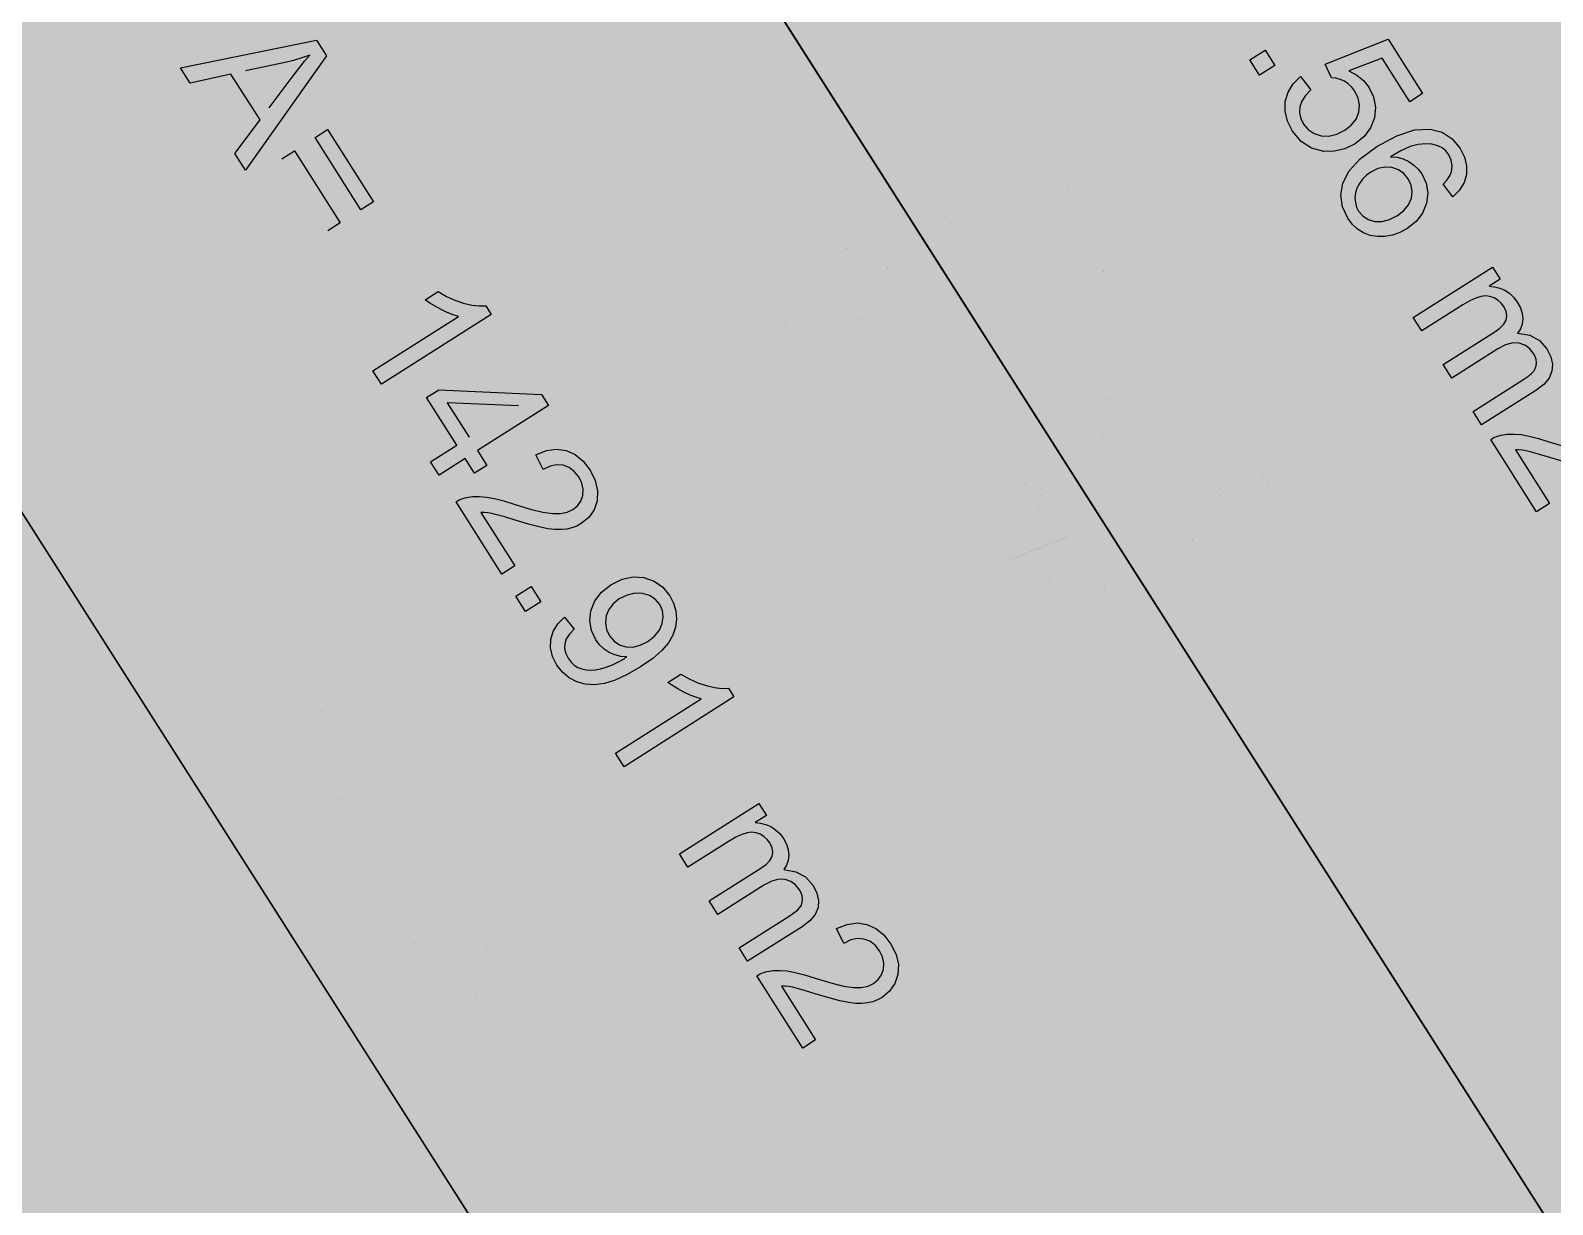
# Model space of a CAD drawing. Extents: x -5280327 to 29700, y -3925683 to 5564800.
# Drawn here: x 18201.4 to 18661.4, y 3401.5 to 3756.3 of the extents above; entities that cross this region are included whole.
import ezdxf

# ---------------------------------------------------------------- set-up
doc = ezdxf.new("R2010")
doc.units = 0
doc.linetypes.add('6', pattern=[2640.874023, 1320.437012, -1320.437012])
doc.layers.get('0').update_dxf_attribs({"linetype": 'CONTINUOUS'})
doc.layers.add('31_PREDIOS_TOTAL', color=7, linetype='CONTINUOUS')
doc.layers.add('LOTES', color=7, linetype='CONTINUOUS')

msp = doc.modelspace()

# ---------------------------------------------------------------- linework, layer by layer
at = {"color": 7, "linetype": '6', "const_width": 10343.08}
msp.add_lwpolyline([(0, 29405.62), (24528.32, 0)], dxfattribs=at)
msp.add_lwpolyline([(0, 29405.62), (24528.32, 0)], dxfattribs=at)
at = {"color": 7}
msp.add_polyline3d([(17635.32, 4495.49, 66061.73), (18499.52, 3138.29, 66061.73), (20519.62, 4766.99, 66061.73), (21709, 6264.81, 66061.73), (21170.51, 7110.5, 66061.73), (17635.32, 4495.49, 66061.73)], dxfattribs=at)
at = {"layer": '31_PREDIOS_TOTAL', "color": 7, "const_width": 0.00153}
for points in [[(18490.34, 3689.33), (18486.44, 3686.85), (18472.53, 3708.69), (18472.53, 3708.69), (18473.52, 3709.27), (18474.56, 3709.71), (18475.65, 3710.01), (18475.65, 3710.01), (18477.56, 3710.28), (18479.59, 3710.33), (18481.75, 3710.14), (18481.75, 3710.14), (18484.16, 3709.7), (18486.95, 3708.99), (18490.13, 3708.01), (18490.13, 3708.01), (18494.91, 3706.56), (18498.78, 3705.62), (18501.76, 3705.19), (18501.76, 3705.19), (18504.12, 3705.21), (18506.15, 3705.62), (18507.84, 3706.4), (18507.84, 3706.4), (18509.25, 3707.57), (18510.24, 3709), (18510.81, 3710.72), (18510.81, 3710.72), (18510.93, 3712.57), (18510.53, 3714.42), (18509.61, 3716.27), (18509.61, 3716.27), (18508.25, 3717.97), (18506.67, 3719.16), (18504.86, 3719.84), (18504.86, 3719.84), (18502.92, 3719.97), (18500.92, 3719.53), (18498.86, 3718.52), (18496.64, 3722.96), (18496.64, 3722.96), (18499.85, 3724.23), (18502.9, 3724.67), (18505.8, 3724.26), (18505.8, 3724.26), (18508.48, 3723.05), (18510.89, 3721.07), (18513.02, 3718.32), (18513.02, 3718.32), (18514.61, 3715.18), (18515.33, 3712.11), (18515.18, 3709.11), (18515.18, 3709.11), (18514.26, 3706.36), (18512.67, 3704.05), (18510.41, 3702.18), (18510.41, 3702.18), (18509.04, 3701.43), (18507.56, 3700.87), (18505.99, 3700.51), (18505.99, 3700.51), (18504.27, 3700.34), (18502.36, 3700.38), (18500.24, 3700.63), (18500.24, 3700.63), (18497.68, 3701.15), (18494.42, 3702), (18490.45, 3703.18), (18490.45, 3703.18), (18487.26, 3704.16), (18484.88, 3704.84), (18483.31, 3705.22), (18483.31, 3705.22), (18482.16, 3705.41), (18481.07, 3705.51), (18480.02, 3705.54), (18490.34, 3689.33)], [(18505.5, 3692.88), (18505.5, 3692.88), (18509.24, 3695.07), (18512.64, 3696.67), (18515.7, 3697.68), (18515.7, 3697.68), (18518.49, 3698.14), (18521.09, 3698.12), (18523.49, 3697.6), (18523.49, 3697.6), (18525.66, 3696.57), (18527.58, 3694.98), (18529.24, 3692.85), (18529.24, 3692.85), (18530.2, 3691.08), (18530.83, 3689.29), (18531.14, 3687.51), (18531.14, 3687.51), (18531.12, 3685.73), (18530.79, 3683.97), (18530.16, 3682.23), (18530.16, 3682.23), (18529.23, 3680.5), (18528.03, 3678.77), (18526.55, 3677.05), (18526.55, 3677.05), (18524.66, 3675.26), (18522.22, 3673.36), (18519.22, 3671.33), (18519.22, 3671.33), (18515.51, 3669.16), (18512.12, 3667.56), (18509.07, 3666.55), (18509.07, 3666.55), (18506.28, 3666.08), (18503.68, 3666.1), (18501.28, 3666.61), (18501.28, 3666.61), (18499.09, 3667.64), (18497.17, 3669.23), (18495.5, 3671.37), (18495.5, 3671.37), (18494, 3674.57), (18493.55, 3677.8), (18494.15, 3681.06), (18494.15, 3681.06), (18496.32, 3684.99), (18500.1, 3688.93), (18505.5, 3692.88)], [(18441.04, 3657.94), (18437.14, 3655.46), (18423.23, 3677.3), (18423.23, 3677.3), (18424.22, 3677.88), (18425.26, 3678.32), (18426.35, 3678.62), (18426.35, 3678.62), (18428.26, 3678.89), (18430.29, 3678.93), (18432.45, 3678.74), (18432.45, 3678.74), (18434.86, 3678.31), (18437.65, 3677.6), (18440.83, 3676.62), (18440.83, 3676.62), (18445.61, 3675.17), (18449.49, 3674.22), (18452.46, 3673.8), (18452.46, 3673.8), (18454.82, 3673.82), (18456.85, 3674.23), (18458.55, 3675.01), (18458.55, 3675.01), (18459.95, 3676.18), (18460.94, 3677.61), (18461.52, 3679.33), (18461.52, 3679.33), (18461.63, 3681.18), (18461.23, 3683.03), (18460.31, 3684.88), (18460.31, 3684.88), (18458.95, 3686.58), (18457.37, 3687.77), (18455.57, 3688.45), (18455.57, 3688.45), (18453.62, 3688.58), (18451.62, 3688.14), (18449.57, 3687.13), (18447.34, 3691.57), (18447.34, 3691.57), (18450.55, 3692.84), (18453.61, 3693.28), (18456.5, 3692.87), (18456.5, 3692.87), (18459.18, 3691.66), (18461.59, 3689.68), (18463.72, 3686.93), (18463.72, 3686.93), (18465.31, 3683.79), (18466.03, 3680.72), (18465.88, 3677.72), (18465.88, 3677.72), (18464.96, 3674.97), (18463.37, 3672.66), (18461.11, 3670.79), (18461.11, 3670.79), (18459.74, 3670.04), (18458.27, 3669.48), (18456.69, 3669.12), (18456.69, 3669.12), (18454.98, 3668.95), (18453.06, 3668.99), (18450.95, 3669.24), (18450.95, 3669.24), (18448.38, 3669.76), (18445.12, 3670.61), (18441.15, 3671.79), (18441.15, 3671.79), (18437.96, 3672.77), (18435.58, 3673.45), (18434.01, 3673.83), (18434.01, 3673.83), (18432.86, 3674.02), (18431.77, 3674.12), (18430.72, 3674.15), (18441.04, 3657.94)], [(18508.15, 3688.71), (18503.47, 3685.43), (18500.26, 3682.49), (18498.54, 3679.91), (18498.54, 3679.91), (18497.91, 3677.59), (18498.01, 3675.45), (18498.84, 3673.5), (18498.84, 3673.5), (18500.26, 3671.92), (18502.16, 3670.93), (18504.53, 3670.52), (18504.53, 3670.52), (18507.61, 3670.99), (18511.62, 3672.65), (18516.56, 3675.5), (18516.56, 3675.5), (18521.26, 3678.79), (18524.47, 3681.72), (18526.19, 3684.31), (18526.19, 3684.31), (18526.8, 3686.63), (18526.69, 3688.78), (18525.85, 3690.76), (18525.85, 3690.76), (18524.48, 3692.33), (18522.75, 3693.31), (18520.64, 3693.71), (18520.64, 3693.71), (18517.32, 3693.24), (18513.16, 3691.57), (18508.15, 3688.71)], [(18456.2, 3661.49), (18456.2, 3661.49), (18459.94, 3663.68), (18463.34, 3665.28), (18466.4, 3666.29), (18466.4, 3666.29), (18469.19, 3666.75), (18471.79, 3666.73), (18474.19, 3666.21), (18474.19, 3666.21), (18476.36, 3665.17), (18478.28, 3663.59), (18479.94, 3661.46), (18479.94, 3661.46), (18480.9, 3659.69), (18481.54, 3657.9), (18481.84, 3656.12), (18481.84, 3656.12), (18481.82, 3654.33), (18481.5, 3652.57), (18480.86, 3650.84), (18480.86, 3650.84), (18479.93, 3649.11), (18478.73, 3647.38), (18477.25, 3645.66), (18477.25, 3645.66), (18475.36, 3643.87), (18472.92, 3641.97), (18469.92, 3639.94), (18469.92, 3639.94), (18466.21, 3637.77), (18462.83, 3636.17), (18459.77, 3635.16), (18459.77, 3635.16), (18456.98, 3634.69), (18454.38, 3634.7), (18451.98, 3635.22), (18451.98, 3635.22), (18449.8, 3636.25), (18447.87, 3637.84), (18446.2, 3639.98), (18446.2, 3639.98), (18444.7, 3643.18), (18444.25, 3646.41), (18444.85, 3649.67), (18444.85, 3649.67), (18447.02, 3653.6), (18450.8, 3657.54), (18456.2, 3661.49)], [(18458.86, 3657.32), (18454.17, 3654.04), (18450.97, 3651.1), (18449.24, 3648.52), (18449.24, 3648.52), (18448.62, 3646.2), (18448.72, 3644.06), (18449.54, 3642.1), (18449.54, 3642.1), (18450.96, 3640.53), (18452.86, 3639.54), (18455.24, 3639.13), (18455.24, 3639.13), (18458.31, 3639.6), (18462.32, 3641.26), (18467.26, 3644.11), (18467.26, 3644.11), (18471.96, 3647.4), (18475.17, 3650.33), (18476.89, 3652.92), (18476.89, 3652.92), (18477.51, 3655.24), (18477.39, 3657.39), (18476.55, 3659.37), (18476.55, 3659.37), (18475.18, 3660.94), (18473.45, 3661.92), (18471.35, 3662.32), (18471.35, 3662.32), (18468.02, 3661.84), (18463.86, 3660.18), (18458.86, 3657.32)], [(18507, 3654.56), (18511.62, 3657.5), (18514.56, 3652.88), (18509.94, 3649.94), (18507, 3654.56)], [(18531.19, 3625.18), (18527.29, 3622.69), (18513.39, 3644.53), (18513.39, 3644.53), (18514.37, 3645.11), (18515.41, 3645.55), (18516.5, 3645.85), (18516.5, 3645.85), (18518.41, 3646.13), (18520.44, 3646.17), (18522.6, 3645.98), (18522.6, 3645.98), (18525.01, 3645.54), (18527.8, 3644.83), (18530.98, 3643.86), (18530.98, 3643.86), (18535.76, 3642.4), (18539.64, 3641.46), (18542.61, 3641.03), (18542.61, 3641.03), (18544.97, 3641.06), (18547, 3641.46), (18548.7, 3642.25), (18548.7, 3642.25), (18550.1, 3643.41), (18551.09, 3644.85), (18551.67, 3646.56), (18551.67, 3646.56), (18551.78, 3648.41), (18551.38, 3650.26), (18550.46, 3652.11), (18550.46, 3652.11), (18549.1, 3653.81), (18547.52, 3655), (18545.72, 3655.68), (18545.72, 3655.68), (18543.77, 3655.82), (18541.77, 3655.38), (18539.72, 3654.36), (18537.49, 3658.8), (18537.49, 3658.8), (18540.7, 3660.08), (18543.76, 3660.51), (18546.65, 3660.11), (18546.65, 3660.11), (18549.33, 3658.9), (18551.74, 3656.91), (18553.88, 3654.16), (18553.88, 3654.16), (18555.46, 3651.02), (18556.18, 3647.95), (18556.03, 3644.95), (18556.03, 3644.95), (18555.11, 3642.21), (18553.52, 3639.89), (18551.26, 3638.02), (18551.26, 3638.02), (18549.89, 3637.27), (18548.42, 3636.72), (18546.85, 3636.35), (18546.85, 3636.35), (18545.13, 3636.18), (18543.21, 3636.22), (18541.1, 3636.47), (18541.1, 3636.47), (18538.53, 3636.99), (18535.27, 3637.84), (18531.3, 3639.03), (18531.3, 3639.03), (18528.11, 3640.01), (18525.73, 3640.69), (18524.16, 3641.07), (18524.16, 3641.07), (18523.01, 3641.25), (18521.92, 3641.36), (18520.87, 3641.38), (18531.19, 3625.18)], [(18538.71, 3623.85), (18541.79, 3619.83), (18541.79, 3619.83), (18540.17, 3618.16), (18539.08, 3616.43), (18538.51, 3614.65), (18538.51, 3614.65), (18538.42, 3612.87), (18538.78, 3611.15), (18539.59, 3609.5), (18539.59, 3609.5), (18541.01, 3607.8), (18542.8, 3606.61), (18544.95, 3605.94), (18544.95, 3605.94), (18547.3, 3605.86), (18549.69, 3606.42), (18552.11, 3607.65), (18552.11, 3607.65), (18554.12, 3609.23), (18555.53, 3611.04), (18556.34, 3613.08), (18556.34, 3613.08), (18556.54, 3615.23), (18556.13, 3617.35), (18555.1, 3619.46), (18555.1, 3619.46), (18554.19, 3620.67), (18553.14, 3621.66), (18551.95, 3622.44), (18551.95, 3622.44), (18550.68, 3623), (18549.38, 3623.33), (18548.06, 3623.44), (18546.14, 3627.57), (18565.14, 3635.17), (18575.6, 3618.74), (18571.73, 3616.28), (18563.33, 3629.46), (18553.32, 3625.59), (18553.32, 3625.59), (18555.75, 3624.3), (18557.77, 3622.66), (18559.37, 3620.66), (18559.37, 3620.66), (18560.78, 3617.72), (18561.33, 3614.65), (18561.02, 3611.45), (18561.02, 3611.45), (18559.88, 3608.41), (18557.95, 3605.78), (18555.21, 3603.57), (18555.21, 3603.57), (18552.17, 3602.04), (18549.03, 3601.27), (18545.79, 3601.25), (18545.79, 3601.25), (18542.05, 3602.21), (18538.87, 3604.25), (18536.25, 3607.37), (18536.25, 3607.37), (18534.74, 3610.37), (18534.02, 3613.36), (18534.09, 3616.34), (18534.09, 3616.34), (18534.92, 3619.15), (18536.46, 3621.66), (18538.71, 3623.85)], [(18457.7, 3623.17), (18462.32, 3626.11), (18465.26, 3621.49), (18460.64, 3618.55), (18457.7, 3623.17)], [(18481.89, 3593.79), (18477.99, 3591.3), (18464.09, 3613.14), (18464.09, 3613.14), (18465.07, 3613.72), (18466.11, 3614.16), (18467.21, 3614.46), (18467.21, 3614.46), (18469.11, 3614.73), (18471.14, 3614.78), (18473.3, 3614.59), (18473.3, 3614.59), (18475.71, 3614.15), (18478.51, 3613.44), (18481.68, 3612.47), (18481.68, 3612.47), (18486.46, 3611.01), (18490.34, 3610.07), (18493.31, 3609.64), (18493.31, 3609.64), (18495.67, 3609.67), (18497.7, 3610.07), (18499.4, 3610.86), (18499.4, 3610.86), (18500.8, 3612.02), (18501.79, 3613.46), (18502.37, 3615.17), (18502.37, 3615.17), (18502.48, 3617.02), (18502.08, 3618.87), (18501.16, 3620.72), (18501.16, 3620.72), (18499.81, 3622.42), (18498.22, 3623.61), (18496.42, 3624.29), (18496.42, 3624.29), (18494.47, 3624.43), (18492.47, 3623.99), (18490.42, 3622.97), (18488.19, 3627.41), (18488.19, 3627.41), (18491.4, 3628.69), (18494.46, 3629.12), (18497.35, 3628.72), (18497.35, 3628.72), (18500.03, 3627.51), (18502.44, 3625.52), (18504.58, 3622.77), (18504.58, 3622.77), (18506.16, 3619.63), (18506.88, 3616.56), (18506.73, 3613.56), (18506.73, 3613.56), (18505.82, 3610.81), (18504.23, 3608.5), (18501.96, 3606.63), (18501.96, 3606.63), (18500.59, 3605.88), (18499.12, 3605.33), (18497.55, 3604.96), (18497.55, 3604.96), (18495.83, 3604.79), (18493.91, 3604.83), (18491.8, 3605.08), (18491.8, 3605.08), (18489.24, 3605.6), (18485.97, 3606.45), (18482, 3607.63), (18482, 3607.63), (18478.81, 3608.62), (18476.43, 3609.3), (18474.86, 3609.67), (18474.86, 3609.67), (18473.72, 3609.86), (18472.62, 3609.97), (18471.57, 3609.99), (18481.89, 3593.79)], [(18489.41, 3592.46), (18492.49, 3588.43), (18492.49, 3588.43), (18490.87, 3586.77), (18489.78, 3585.04), (18489.21, 3583.26), (18489.21, 3583.26), (18489.12, 3581.48), (18489.48, 3579.76), (18490.29, 3578.1), (18490.29, 3578.1), (18491.72, 3576.41), (18493.51, 3575.22), (18495.66, 3574.55), (18495.66, 3574.55), (18498.01, 3574.47), (18500.39, 3575.03), (18502.81, 3576.26), (18502.81, 3576.26), (18504.82, 3577.84), (18506.23, 3579.65), (18507.04, 3581.69), (18507.04, 3581.69), (18507.24, 3583.83), (18506.83, 3585.96), (18505.8, 3588.07), (18505.8, 3588.07), (18504.89, 3589.27), (18503.85, 3590.27), (18502.65, 3591.04), (18502.65, 3591.04), (18501.38, 3591.61), (18500.08, 3591.94), (18498.77, 3592.05), (18496.84, 3596.18), (18515.84, 3603.78), (18526.3, 3587.35), (18522.43, 3584.89), (18514.03, 3598.07), (18504.02, 3594.2), (18504.02, 3594.2), (18506.46, 3592.91), (18508.47, 3591.27), (18510.07, 3589.27), (18510.07, 3589.27), (18511.48, 3586.33), (18512.03, 3583.26), (18511.72, 3580.06), (18511.72, 3580.06), (18510.59, 3577.02), (18508.65, 3574.39), (18505.91, 3572.18), (18505.91, 3572.18), (18502.87, 3570.65), (18499.73, 3569.88), (18496.49, 3569.86), (18496.49, 3569.86), (18492.75, 3570.82), (18489.57, 3572.86), (18486.96, 3575.98), (18486.96, 3575.98), (18485.44, 3578.98), (18484.72, 3581.97), (18484.8, 3584.95), (18484.8, 3584.95), (18485.62, 3587.76), (18487.16, 3590.27), (18489.41, 3592.46)], [(18272.05, 3521.71), (18268.15, 3519.23), (18254.25, 3541.06), (18254.25, 3541.06), (18255.23, 3541.64), (18256.27, 3542.09), (18257.37, 3542.38), (18257.37, 3542.38), (18259.27, 3542.66), (18261.3, 3542.7), (18263.46, 3542.51), (18263.46, 3542.51), (18265.87, 3542.07), (18268.67, 3541.36), (18271.84, 3540.39), (18271.84, 3540.39), (18276.62, 3538.93), (18280.5, 3537.99), (18283.48, 3537.57), (18283.48, 3537.57), (18285.83, 3537.59), (18287.86, 3538), (18289.56, 3538.78), (18289.56, 3538.78), (18290.96, 3539.94), (18291.95, 3541.38), (18292.53, 3543.09), (18292.53, 3543.09), (18292.64, 3544.95), (18292.24, 3546.8), (18291.32, 3548.65), (18291.32, 3548.65), (18289.97, 3550.34), (18288.39, 3551.53), (18286.58, 3552.21), (18286.58, 3552.21), (18284.64, 3552.35), (18282.64, 3551.91), (18280.58, 3550.89), (18278.35, 3555.34), (18278.35, 3555.34), (18281.57, 3556.61), (18284.62, 3557.05), (18287.52, 3556.64), (18287.52, 3556.64), (18290.2, 3555.43), (18292.6, 3553.45), (18294.74, 3550.69), (18294.74, 3550.69), (18296.32, 3547.56), (18297.04, 3544.49), (18296.89, 3541.49), (18296.89, 3541.49), (18295.98, 3538.74), (18294.39, 3536.43), (18292.12, 3534.55), (18292.12, 3534.55), (18290.75, 3533.81), (18289.28, 3533.25), (18287.71, 3532.88), (18287.71, 3532.88), (18285.99, 3532.72), (18284.07, 3532.76), (18281.96, 3533.01), (18281.96, 3533.01), (18279.4, 3533.53), (18276.13, 3534.38), (18272.16, 3535.56), (18272.16, 3535.56), (18268.98, 3536.54), (18266.6, 3537.22), (18265.02, 3537.6), (18265.02, 3537.6), (18263.88, 3537.79), (18262.78, 3537.89), (18261.73, 3537.91), (18272.05, 3521.71)], [(18287.22, 3525.25), (18287.22, 3525.25), (18290.95, 3527.44), (18294.35, 3529.04), (18297.41, 3530.05), (18297.41, 3530.05), (18300.21, 3530.52), (18302.81, 3530.49), (18305.21, 3529.98), (18305.21, 3529.98), (18307.38, 3528.94), (18309.29, 3527.36), (18310.95, 3525.23), (18310.95, 3525.23), (18311.92, 3523.45), (18312.55, 3521.67), (18312.85, 3519.88), (18312.85, 3519.88), (18312.84, 3518.1), (18312.51, 3516.34), (18311.88, 3514.6), (18311.88, 3514.6), (18310.95, 3512.88), (18309.75, 3511.15), (18308.27, 3509.42), (18308.27, 3509.42), (18306.38, 3507.64), (18303.93, 3505.73), (18300.93, 3503.71), (18300.93, 3503.71), (18297.22, 3501.53), (18293.84, 3499.94), (18290.79, 3498.93), (18290.79, 3498.93), (18288, 3498.45), (18285.4, 3498.47), (18282.99, 3498.98), (18282.99, 3498.98), (18280.81, 3500.02), (18278.89, 3501.61), (18277.22, 3503.75), (18277.22, 3503.75), (18275.72, 3506.95), (18275.26, 3510.18), (18275.87, 3513.43), (18275.87, 3513.43), (18278.03, 3517.37), (18281.82, 3521.31), (18287.22, 3525.25)], [(18289.87, 3521.08), (18285.19, 3517.8), (18281.98, 3514.87), (18280.25, 3512.28), (18280.25, 3512.28), (18279.63, 3509.96), (18279.73, 3507.83), (18280.55, 3505.87), (18280.55, 3505.87), (18281.98, 3504.3), (18283.88, 3503.31), (18286.25, 3502.89), (18286.25, 3502.89), (18289.33, 3503.37), (18293.34, 3505.03), (18298.28, 3507.88), (18298.28, 3507.88), (18302.97, 3511.17), (18306.18, 3514.1), (18307.91, 3516.68), (18307.91, 3516.68), (18308.52, 3519.01), (18308.41, 3521.16), (18307.57, 3523.14), (18307.57, 3523.14), (18306.2, 3524.71), (18304.46, 3525.69), (18302.36, 3526.09), (18302.36, 3526.09), (18299.04, 3525.61), (18294.87, 3523.94), (18289.87, 3521.08)], [(18304.08, 3481.9), (18307.16, 3477.87), (18307.16, 3477.87), (18305.55, 3476.2), (18304.45, 3474.48), (18303.88, 3472.69), (18303.88, 3472.69), (18303.79, 3470.91), (18304.15, 3469.19), (18304.96, 3467.54), (18304.96, 3467.54), (18306.39, 3465.84), (18308.18, 3464.66), (18310.33, 3463.99), (18310.33, 3463.99), (18312.68, 3463.9), (18315.06, 3464.47), (18317.48, 3465.69), (18317.48, 3465.69), (18319.49, 3467.28), (18320.9, 3469.09), (18321.71, 3471.13), (18321.71, 3471.13), (18321.91, 3473.27), (18321.5, 3475.4), (18320.47, 3477.51), (18320.47, 3477.51), (18319.56, 3478.71), (18318.52, 3479.7), (18317.32, 3480.48), (18317.32, 3480.48), (18316.05, 3481.04), (18314.75, 3481.38), (18313.44, 3481.49), (18311.51, 3485.61), (18330.51, 3493.22), (18340.97, 3476.79), (18337.1, 3474.32), (18328.7, 3487.5), (18318.69, 3483.63), (18318.69, 3483.63), (18321.13, 3482.35), (18323.14, 3480.71), (18324.74, 3478.71), (18324.74, 3478.71), (18326.15, 3475.76), (18326.7, 3472.69), (18326.39, 3469.5), (18326.39, 3469.5), (18325.26, 3466.45), (18323.32, 3463.82), (18320.58, 3461.62), (18320.58, 3461.62), (18317.54, 3460.09), (18314.4, 3459.31), (18311.16, 3459.29), (18311.16, 3459.29), (18307.42, 3460.25), (18304.24, 3462.29), (18301.63, 3465.42), (18301.63, 3465.42), (18300.11, 3468.41), (18299.39, 3471.4), (18299.47, 3474.38), (18299.47, 3474.38), (18300.29, 3477.2), (18301.83, 3479.7), (18304.08, 3481.9)], [(18288.72, 3486.93), (18293.34, 3489.88), (18296.28, 3485.26), (18291.66, 3482.31), (18288.72, 3486.93)], [(18333.67, 3455.89), (18333.67, 3455.89), (18333.39, 3457.87), (18333.48, 3459.68), (18333.92, 3461.31), (18333.92, 3461.31), (18334.71, 3462.76), (18335.82, 3464.03), (18337.25, 3465.13), (18337.25, 3465.13), (18339.71, 3466.3), (18342.28, 3466.72), (18344.96, 3466.4), (18344.96, 3466.4), (18347.54, 3465.35), (18349.83, 3463.58), (18351.81, 3461.07), (18351.81, 3461.07), (18353.24, 3458.2), (18353.88, 3455.34), (18353.73, 3452.51), (18353.73, 3452.51), (18352.86, 3449.9), (18351.38, 3447.72), (18349.29, 3445.98), (18349.29, 3445.98), (18347.74, 3445.18), (18346.15, 3444.73), (18344.52, 3444.63), (18344.52, 3444.63), (18342.87, 3444.91), (18341.22, 3445.57), (18339.56, 3446.62), (18339.56, 3446.62), (18339.96, 3444.25), (18339.87, 3442.03), (18339.31, 3439.96), (18339.31, 3439.96), (18338.31, 3438.07), (18336.89, 3436.43), (18335.05, 3435.01), (18335.05, 3435.01), (18332.16, 3433.64), (18329.15, 3433.13), (18326.02, 3433.47), (18326.02, 3433.47), (18323.01, 3434.66), (18320.38, 3436.68), (18318.11, 3439.52), (18318.11, 3439.52), (18316.49, 3442.78), (18315.78, 3446.02), (18315.99, 3449.25), (18315.99, 3449.25), (18317.02, 3452.25), (18318.79, 3454.78), (18321.3, 3456.85), (18321.3, 3456.85), (18323.45, 3457.96), (18325.59, 3458.56), (18327.74, 3458.65), (18327.74, 3458.65), (18329.83, 3458.23), (18331.8, 3457.31), (18333.67, 3455.89)], [(18340.02, 3461.07), (18338.66, 3459.97), (18337.71, 3458.66), (18337.15, 3457.12), (18337.15, 3457.12), (18337.03, 3455.49), (18337.37, 3453.87), (18338.16, 3452.26), (18338.16, 3452.26), (18339.26, 3450.89), (18340.57, 3449.92), (18342.08, 3449.35), (18342.08, 3449.35), (18343.67, 3449.2), (18345.2, 3449.46), (18346.66, 3450.16), (18346.66, 3450.16), (18347.95, 3451.23), (18348.88, 3452.54), (18349.42, 3454.09), (18349.42, 3454.09), (18349.56, 3455.74), (18349.25, 3457.35), (18348.5, 3458.9), (18348.5, 3458.9), (18347.4, 3460.26), (18346.09, 3461.23), (18344.56, 3461.81), (18344.56, 3461.81), (18342.96, 3461.99), (18341.45, 3461.74), (18340.02, 3461.07)], [(18323.93, 3452.67), (18322.85, 3451.85), (18321.9, 3450.86), (18321.1, 3449.71), (18321.1, 3449.71), (18320.51, 3448.43), (18320.19, 3447.08), (18320.14, 3445.66), (18320.14, 3445.66), (18320.36, 3444.24), (18320.8, 3442.88), (18321.48, 3441.6), (18321.48, 3441.6), (18322.85, 3439.91), (18324.49, 3438.71), (18326.4, 3437.99), (18326.4, 3437.99), (18328.43, 3437.81), (18330.42, 3438.18), (18332.36, 3439.13), (18332.36, 3439.13), (18334.07, 3440.52), (18335.27, 3442.19), (18335.97, 3444.16), (18335.97, 3444.16), (18336.14, 3446.25), (18335.74, 3448.28), (18334.78, 3450.26), (18334.78, 3450.26), (18333.42, 3451.92), (18331.78, 3453.1), (18329.86, 3453.8), (18329.86, 3453.8), (18327.83, 3453.97), (18325.85, 3453.6), (18323.93, 3452.67)]]:
    msp.add_lwpolyline(points, dxfattribs=at)
at = {"layer": '31_PREDIOS_TOTAL', "color": 7}
for points in [[(18246.71, 3745.07, 33030.86), (18287.84, 3753.36, 33030.86), (18290.83, 3748.65, 33030.86), (18266.36, 3714.12, 33030.86), (18263.19, 3719.11, 33030.86), (18270.76, 3729.32, 33030.86), (18261.98, 3743.15, 33030.86), (18249.66, 3740.42, 33030.86), (18246.71, 3745.07, 33030.86)], [(18569.88, 3747.47, 33030.86), (18574.51, 3750.41, 33030.86), (18577.44, 3745.78, 33030.86), (18572.82, 3742.85, 33030.86), (18569.88, 3747.47, 33030.86)], [(18585.25, 3742.41, 33030.86), (18588.31, 3738.38, 33030.86), (18588.31, 3738.38, 33030.86), (18586.7, 3736.72, 33030.86), (18585.6, 3734.99, 33030.86), (18585.03, 3733.21, 33030.86), (18585.03, 3733.21, 33030.86), (18584.94, 3731.43, 33030.86), (18585.3, 3729.71, 33030.86), (18586.1, 3728.05, 33030.86), (18586.1, 3728.05, 33030.86), (18587.53, 3726.36, 33030.86), (18589.31, 3725.17, 33030.86), (18591.46, 3724.5, 33030.86), (18591.46, 3724.5, 33030.86), (18593.81, 3724.4, 33030.86), (18596.2, 3724.97, 33030.86), (18598.62, 3726.19, 33030.86), (18598.62, 3726.19, 33030.86), (18600.63, 3727.77, 33030.86), (18602.05, 3729.58, 33030.86), (18602.86, 3731.62, 33030.86), (18602.86, 3731.62, 33030.86), (18603.06, 3733.76, 33030.86), (18602.65, 3735.89, 33030.86), (18601.62, 3738, 33030.86), (18601.62, 3738, 33030.86), (18600.72, 3739.2, 33030.86), (18599.67, 3740.2, 33030.86), (18598.48, 3740.98, 33030.86), (18598.48, 3740.98, 33030.86), (18597.21, 3741.54, 33030.86), (18595.92, 3741.88, 33030.86), (18594.6, 3741.99, 33030.86), (18592.67, 3746.12, 33030.86), (18611.69, 3753.7, 33030.86), (18622.13, 3737.25, 33030.86), (18618.25, 3734.79, 33030.86), (18609.87, 3747.98, 33030.86), (18599.86, 3744.13, 33030.86), (18599.86, 3744.13, 33030.86), (18602.29, 3742.84, 33030.86), (18604.3, 3741.2, 33030.86), (18605.9, 3739.19, 33030.86), (18605.9, 3739.19, 33030.86), (18607.3, 3736.25, 33030.86), (18607.85, 3733.18, 33030.86), (18607.54, 3729.98, 33030.86), (18607.54, 3729.98, 33030.86), (18606.4, 3726.94, 33030.86), (18604.45, 3724.31, 33030.86), (18601.71, 3722.11, 33030.86), (18601.71, 3722.11, 33030.86), (18598.67, 3720.59, 33030.86), (18595.53, 3719.82, 33030.86), (18592.29, 3719.8, 33030.86), (18592.29, 3719.8, 33030.86), (18588.55, 3720.76, 33030.86), (18585.38, 3722.81, 33030.86), (18582.76, 3725.94, 33030.86), (18582.76, 3725.94, 33030.86), (18581.25, 3728.94, 33030.86), (18580.54, 3731.93, 33030.86), (18580.62, 3734.9, 33030.86), (18580.62, 3734.9, 33030.86), (18581.45, 3737.72, 33030.86), (18582.99, 3740.22, 33030.86), (18585.25, 3742.41, 33030.86)], [(18273.47, 3732.94, 33030.86), (18280.43, 3742.2, 33030.86), (18280.43, 3742.2, 33030.86), (18282.44, 3744.83, 33030.86), (18284.23, 3747.06, 33030.86), (18285.8, 3748.9, 33030.86), (18285.8, 3748.9, 33030.86), (18283.38, 3748.04, 33030.86), (18280.9, 3747.29, 33030.86), (18278.35, 3746.67, 33030.86), (18266.35, 3744.15, 33030.86)], [(18301.25, 3702.13, 33030.86), (18287.39, 3723.96, 33030.86), (18291.18, 3726.37, 33030.86), (18305.04, 3704.53, 33030.86), (18301.25, 3702.13, 33030.86)], [(18631.23, 3706.01, 33030.86), (18628.36, 3709.85, 33030.86), (18628.36, 3709.85, 33030.86), (18629.54, 3711.18, 33030.86), (18630.38, 3712.42, 33030.86), (18630.86, 3713.58, 33030.86), (18630.86, 3713.58, 33030.86), (18631.07, 3715.38, 33030.86), (18630.79, 3717.1, 33030.86), (18630.02, 3718.75, 33030.86), (18630.02, 3718.75, 33030.86), (18629.11, 3719.91, 33030.86), (18628.03, 3720.82, 33030.86), (18626.77, 3721.47, 33030.86), (18626.77, 3721.47, 33030.86), (18624.94, 3721.97, 33030.86), (18622.94, 3722.11, 33030.86), (18620.77, 3721.9, 33030.86), (18620.77, 3721.9, 33030.86), (18618.33, 3721.22, 33030.86), (18615.54, 3719.98, 33030.86), (18612.39, 3718.19, 33030.86), (18612.39, 3718.19, 33030.86), (18614.42, 3718.01, 33030.86), (18616.28, 3717.51, 33030.86), (18617.99, 3716.71, 33030.86), (18617.99, 3716.71, 33030.86), (18619.5, 3715.66, 33030.86), (18620.8, 3714.41, 33030.86), (18621.89, 3712.96, 33030.86), (18621.89, 3712.96, 33030.86), (18623.19, 3710.17, 33030.86), (18623.66, 3707.24, 33030.86), (18623.29, 3704.14, 33030.86), (18623.29, 3704.14, 33030.86), (18622.11, 3701.17, 33030.86), (18620.14, 3698.59, 33030.86), (18617.37, 3696.39, 33030.86), (18617.37, 3696.39, 33030.86), (18615.25, 3695.25, 33030.86), (18613.04, 3694.47, 33030.86), (18610.74, 3694.06, 33030.86), (18610.74, 3694.06, 33030.86), (18608.45, 3694.02, 33030.86), (18606.31, 3694.38, 33030.86), (18604.3, 3695.15, 33030.86), (18604.3, 3695.15, 33030.86), (18602.47, 3696.28, 33030.86), (18600.88, 3697.75, 33030.86), (18599.5, 3699.57, 33030.86), (18599.5, 3699.57, 33030.86), (18597.9, 3703.01, 33030.86), (18597.39, 3706.56, 33030.86), (18597.98, 3710.22, 33030.86), (18597.98, 3710.22, 33030.86), (18599.88, 3713.92, 33030.86), (18603.3, 3717.59, 33030.86), (18608.25, 3721.23, 33030.86), (18608.25, 3721.23, 33030.86), (18614.31, 3724.52, 33030.86), (18619.71, 3726.29, 33030.86), (18624.44, 3726.54, 33030.86), (18624.44, 3726.54, 33030.86), (18628, 3725.57, 33030.86), (18631.03, 3723.6, 33030.86), (18633.51, 3720.62, 33030.86), (18633.51, 3720.62, 33030.86), (18634.82, 3718.02, 33030.86), (18635.44, 3715.42, 33030.86), (18635.38, 3712.83, 33030.86), (18635.38, 3712.83, 33030.86), (18634.65, 3710.35, 33030.86), (18633.27, 3708.08, 33030.86), (18631.23, 3706.01, 33030.86)], [(18277.35, 3717.59, 33030.86), (18281.14, 3720, 33030.86), (18295, 3698.16, 33030.86), (18291.21, 3695.76, 33030.86)], [(18606.46, 3713.54, 33030.86), (18605.14, 3712.56, 33030.86), (18603.99, 3711.42, 33030.86), (18603.01, 3710.1, 33030.86), (18603.01, 3710.1, 33030.86), (18602.26, 3708.68, 33030.86), (18601.81, 3707.23, 33030.86), (18601.67, 3705.75, 33030.86), (18601.67, 3705.75, 33030.86), (18601.8, 3704.31, 33030.86), (18602.18, 3702.98, 33030.86), (18602.8, 3701.75, 33030.86), (18602.8, 3701.75, 33030.86), (18604.06, 3700.27, 33030.86), (18605.69, 3699.23, 33030.86), (18607.68, 3698.65, 33030.86), (18607.68, 3698.65, 33030.86), (18609.88, 3698.61, 33030.86), (18612.15, 3699.18, 33030.86), (18614.49, 3700.38, 33030.86), (18614.49, 3700.38, 33030.86), (18616.49, 3701.93, 33030.86), (18617.9, 3703.68, 33030.86), (18618.73, 3705.64, 33030.86), (18618.73, 3705.64, 33030.86), (18618.99, 3707.66, 33030.86), (18618.67, 3709.61, 33030.86), (18617.79, 3711.49, 33030.86), (18617.79, 3711.49, 33030.86), (18616.46, 3713.09, 33030.86), (18614.82, 3714.23, 33030.86), (18612.85, 3714.91, 33030.86), (18612.85, 3714.91, 33030.86), (18610.72, 3715.05, 33030.86), (18608.59, 3714.59, 33030.86), (18606.46, 3713.54, 33030.86)], [(18619.32, 3669.59, 33030.86), (18643.28, 3684.79, 33030.86), (18645.58, 3681.16, 33030.86), (18642.22, 3679.03, 33030.86), (18642.22, 3679.03, 33030.86), (18643.85, 3678.89, 33030.86), (18645.43, 3678.49, 33030.86), (18646.96, 3677.83, 33030.86), (18646.96, 3677.83, 33030.86), (18648.38, 3676.9, 33030.86), (18649.64, 3675.7, 33030.86), (18650.73, 3674.24, 33030.86), (18650.73, 3674.24, 33030.86), (18651.67, 3672.5, 33030.86), (18652.22, 3670.81, 33030.86), (18652.4, 3669.18, 33030.86), (18652.4, 3669.18, 33030.86), (18652.21, 3667.62, 33030.86), (18651.69, 3666.17, 33030.86), (18650.83, 3664.81, 33030.86), (18650.83, 3664.81, 33030.86), (18654.49, 3664.21, 33030.86), (18657.45, 3662.63, 33030.86), (18659.72, 3660.08, 33030.86), (18659.72, 3660.08, 33030.86), (18660.9, 3657.75, 33030.86), (18661.4, 3655.5, 33030.86), (18661.23, 3653.34, 33030.86), (18661.23, 3653.34, 33030.86), (18660.35, 3651.29, 33030.86), (18658.73, 3649.37, 33030.86), (18656.37, 3647.57, 33030.86), (18639.92, 3637.13, 33030.86), (18637.36, 3641.17, 33030.86), (18652.45, 3650.75, 33030.86), (18652.45, 3650.75, 33030.86), (18653.9, 3651.73, 33030.86), (18654.98, 3652.6, 33030.86), (18655.71, 3653.37, 33030.86), (18655.71, 3653.37, 33030.86), (18656.16, 3654.13, 33030.86), (18656.44, 3654.97, 33030.86), (18656.52, 3655.9, 33030.86), (18656.52, 3655.9, 33030.86), (18656.42, 3656.86, 33030.86), (18656.13, 3657.81, 33030.86), (18655.63, 3658.75, 33030.86), (18655.63, 3658.75, 33030.86), (18654.44, 3660.22, 33030.86), (18652.99, 3661.26, 33030.86), (18651.29, 3661.88, 33030.86), (18651.29, 3661.88, 33030.86), (18649.36, 3661.95, 33030.86), (18647.21, 3661.37, 33030.86), (18644.85, 3660.13, 33030.86), (18630.93, 3651.3, 33030.86), (18628.36, 3655.36, 33030.86), (18643.92, 3665.24, 33030.86), (18643.92, 3665.24, 33030.86), (18645.5, 3666.4, 33030.86), (18646.65, 3667.59, 33030.86), (18647.35, 3668.8, 33030.86), (18647.35, 3668.8, 33030.86), (18647.59, 3670.08, 33030.86), (18647.36, 3671.45, 33030.86), (18646.64, 3672.91, 33030.86), (18646.64, 3672.91, 33030.86), (18645.83, 3673.96, 33030.86), (18644.86, 3674.83, 33030.86), (18643.73, 3675.51, 33030.86), (18643.73, 3675.51, 33030.86), (18642.47, 3675.95, 33030.86), (18641.15, 3676.09, 33030.86), (18639.75, 3675.94, 33030.86), (18639.75, 3675.94, 33030.86), (18638.19, 3675.46, 33030.86), (18636.38, 3674.62, 33030.86), (18634.33, 3673.42, 33030.86), (18621.9, 3665.53, 33030.86), (18619.32, 3669.59, 33030.86)], [(18307.42, 3649.44, 33030.86), (18304.84, 3653.5, 33030.86), (18330.71, 3669.92, 33030.86), (18330.71, 3669.92, 33030.86), (18329.1, 3670.4, 33030.86), (18327.35, 3671.09, 33030.86), (18325.48, 3671.99, 33030.86), (18325.48, 3671.99, 33030.86), (18323.65, 3672.98, 33030.86), (18322.05, 3673.96, 33030.86), (18320.67, 3674.93, 33030.86), (18324.59, 3677.42, 33030.86), (18324.59, 3677.42, 33030.86), (18327.11, 3675.97, 33030.86), (18329.67, 3674.81, 33030.86), (18332.25, 3673.93, 33030.86), (18332.25, 3673.93, 33030.86), (18334.73, 3673.35, 33030.86), (18336.96, 3673.08, 33030.86), (18338.96, 3673.13, 33030.86), (18340.62, 3670.51, 33030.86), (18307.42, 3649.44, 33030.86)], [(18322.28, 3626.02, 33030.86), (18330.2, 3631.05, 33030.86), (18321.09, 3645.39, 33030.86), (18324.81, 3647.76, 33030.86), (18355.82, 3646.27, 33030.86), (18357.92, 3642.95, 33030.86), (18336.5, 3629.35, 33030.86), (18339.33, 3624.88, 33030.86), (18335.61, 3622.52, 33030.86), (18332.78, 3626.99, 33030.86), (18324.86, 3621.96, 33030.86), (18322.28, 3626.02, 33030.86)], [(18348.83, 3642.87, 33030.86), (18327.35, 3643.76, 33030.86), (18333.92, 3633.41, 33030.86)], [(18660.48, 3613.38, 33030.86), (18656.58, 3610.9, 33030.86), (18642.7, 3632.76, 33030.86), (18642.7, 3632.76, 33030.86), (18643.69, 3633.34, 33030.86), (18644.73, 3633.77, 33030.86), (18645.82, 3634.07, 33030.86), (18645.82, 3634.07, 33030.86), (18647.73, 3634.34, 33030.86), (18649.76, 3634.38, 33030.86), (18651.92, 3634.19, 33030.86), (18651.92, 3634.19, 33030.86), (18654.33, 3633.75, 33030.86), (18657.12, 3633.04, 33030.86), (18660.3, 3632.06, 33030.86), (18660.3, 3632.06, 33030.86), (18665.07, 3630.59, 33030.86)], [(18347.77, 3594.49, 33030.86), (18343.87, 3592.01, 33030.86), (18330, 3613.87, 33030.86), (18330, 3613.87, 33030.86), (18330.98, 3614.45, 33030.86), (18332.02, 3614.88, 33030.86), (18333.12, 3615.18, 33030.86), (18333.12, 3615.18, 33030.86), (18335.02, 3615.45, 33030.86), (18337.05, 3615.49, 33030.86), (18339.21, 3615.3, 33030.86), (18339.21, 3615.3, 33030.86), (18341.63, 3614.86, 33030.86), (18344.42, 3614.15, 33030.86), (18347.59, 3613.17, 33030.86), (18347.59, 3613.17, 33030.86), (18352.37, 3611.7, 33030.86), (18356.25, 3610.76, 33030.86), (18359.22, 3610.33, 33030.86), (18359.22, 3610.33, 33030.86), (18361.58, 3610.35, 33030.86), (18363.61, 3610.75, 33030.86), (18365.31, 3611.53, 33030.86), (18365.31, 3611.53, 33030.86), (18366.71, 3612.69, 33030.86), (18367.7, 3614.13, 33030.86), (18368.28, 3615.84, 33030.86), (18368.28, 3615.84, 33030.86), (18368.4, 3617.69, 33030.86), (18368, 3619.54, 33030.86), (18367.08, 3621.39, 33030.86), (18367.08, 3621.39, 33030.86), (18365.73, 3623.09, 33030.86), (18364.15, 3624.29, 33030.86), (18362.35, 3624.97, 33030.86), (18362.35, 3624.97, 33030.86), (18360.4, 3625.11, 33030.86), (18358.4, 3624.67, 33030.86), (18356.34, 3623.66, 33030.86), (18354.12, 3628.1, 33030.86), (18354.12, 3628.1, 33030.86), (18357.34, 3629.37, 33030.86), (18360.39, 3629.8, 33030.86), (18363.29, 3629.39, 33030.86), (18363.29, 3629.39, 33030.86), (18365.97, 3628.18, 33030.86), (18368.37, 3626.19, 33030.86), (18370.5, 3623.44, 33030.86), (18370.5, 3623.44, 33030.86), (18372.08, 3620.3, 33030.86), (18372.8, 3617.23, 33030.86), (18372.64, 3614.23, 33030.86), (18372.64, 3614.23, 33030.86), (18371.72, 3611.48, 33030.86), (18370.13, 3609.17, 33030.86), (18367.86, 3607.3, 33030.86), (18367.86, 3607.3, 33030.86), (18366.49, 3606.56, 33030.86), (18365.02, 3606, 33030.86), (18363.45, 3605.64, 33030.86), (18363.45, 3605.64, 33030.86), (18361.73, 3605.47, 33030.86), (18359.81, 3605.52, 33030.86), (18357.7, 3605.77, 33030.86), (18357.7, 3605.77, 33030.86), (18355.14, 3606.29, 33030.86), (18351.87, 3607.15, 33030.86), (18347.91, 3608.34, 33030.86), (18347.91, 3608.34, 33030.86), (18344.72, 3609.32, 33030.86), (18342.34, 3610, 33030.86), (18340.77, 3610.39, 33030.86), (18340.77, 3610.39, 33030.86), (18339.62, 3610.57, 33030.86), (18338.53, 3610.68, 33030.86), (18337.48, 3610.7, 33030.86), (18347.77, 3594.49, 33030.86)], [(18664.58, 3626.04, 33030.86), (18660.61, 3627.23, 33030.86), (18660.61, 3627.23, 33030.86), (18657.42, 3628.21, 33030.86), (18655.04, 3628.9, 33030.86), (18653.47, 3629.28, 33030.86), (18653.47, 3629.28, 33030.86), (18652.33, 3629.46, 33030.86), (18651.23, 3629.57, 33030.86), (18650.18, 3629.59, 33030.86), (18660.48, 3613.38, 33030.86)], [(18348.08, 3585.38, 33030.86), (18352.7, 3588.31, 33030.86), (18355.64, 3583.69, 33030.86), (18351.02, 3580.75, 33030.86), (18348.08, 3585.38, 33030.86)], [(18362.81, 3579.07, 33030.86), (18365.65, 3575.39, 33030.86), (18365.65, 3575.39, 33030.86), (18364.26, 3573.9, 33030.86), (18363.33, 3572.43, 33030.86), (18362.86, 3570.96, 33030.86), (18362.86, 3570.96, 33030.86), (18362.82, 3569.51, 33030.86), (18363.17, 3568.05, 33030.86), (18363.9, 3566.59, 33030.86), (18363.9, 3566.59, 33030.86), (18364.75, 3565.45, 33030.86), (18365.73, 3564.54, 33030.86), (18366.84, 3563.85, 33030.86), (18366.84, 3563.85, 33030.86), (18368.03, 3563.37, 33030.86), (18369.29, 3563.09, 33030.86), (18370.6, 3562.99, 33030.86), (18370.6, 3562.99, 33030.86), (18372.02, 3563.1, 33030.86), (18373.63, 3563.42, 33030.86), (18375.42, 3563.94, 33030.86), (18375.42, 3563.94, 33030.86), (18377.27, 3564.64, 33030.86), (18379.05, 3565.48, 33030.86), (18380.77, 3566.48, 33030.86), (18380.77, 3566.48, 33030.86), (18380.98, 3566.62, 33030.86), (18381.25, 3566.79, 33030.86), (18381.57, 3567.02, 33030.86), (18381.57, 3567.02, 33030.86), (18379.78, 3567.16, 33030.86), (18378.03, 3567.6, 33030.86), (18376.31, 3568.35, 33030.86), (18376.31, 3568.35, 33030.86), (18374.72, 3569.37, 33030.86), (18373.35, 3570.63, 33030.86), (18372.2, 3572.15, 33030.86), (18372.2, 3572.15, 33030.86), (18370.89, 3574.95, 33030.86), (18370.41, 3577.9, 33030.86), (18370.77, 3580.99, 33030.86), (18370.77, 3580.99, 33030.86), (18371.97, 3583.96, 33030.86), (18373.98, 3586.57, 33030.86), (18376.82, 3588.81, 33030.86), (18376.82, 3588.81, 33030.86), (18380.16, 3590.47, 33030.86), (18383.49, 3591.19, 33030.86), (18386.8, 3590.98, 33030.86), (18386.8, 3590.98, 33030.86), (18389.86, 3589.92, 33030.86), (18392.46, 3588.09, 33030.86), (18394.58, 3585.5, 33030.86), (18394.58, 3585.5, 33030.86), (18395.72, 3583.29, 33030.86), (18396.39, 3580.95, 33030.86), (18396.59, 3578.5, 33030.86), (18396.59, 3578.5, 33030.86), (18396.31, 3576.02, 33030.86), (18395.52, 3573.62, 33030.86), (18394.22, 3571.3, 33030.86), (18394.22, 3571.3, 33030.86), (18392.24, 3568.96, 33030.86), (18389.44, 3566.53, 33030.86), (18385.79, 3564, 33030.86), (18385.79, 3564, 33030.86), (18381.76, 3561.66, 33030.86), (18378.1, 3559.98, 33030.86), (18374.83, 3558.97, 33030.86), (18374.83, 3558.97, 33030.86), (18371.84, 3558.57, 33030.86), (18369.07, 3558.73, 33030.86), (18366.51, 3559.44, 33030.86), (18366.51, 3559.44, 33030.86), (18364.2, 3560.66, 33030.86), (18362.2, 3562.37, 33030.86), (18360.5, 3564.56, 33030.86), (18360.5, 3564.56, 33030.86), (18359.2, 3567.14, 33030.86), (18358.58, 3569.71, 33030.86), (18358.63, 3572.27, 33030.86), (18358.63, 3572.27, 33030.86), (18359.36, 3574.72, 33030.86), (18360.76, 3576.99, 33030.86), (18362.81, 3579.07, 33030.86)], [(18387.96, 3571.71, 33030.86), (18390, 3573.29, 33030.86), (18391.45, 3575.08, 33030.86), (18392.33, 3577.09, 33030.86), (18392.33, 3577.09, 33030.86), (18392.63, 3579.14, 33030.86), (18392.36, 3581.06, 33030.86), (18391.54, 3582.87, 33030.86), (18391.54, 3582.87, 33030.86), (18390.2, 3584.44, 33030.86), (18388.46, 3585.54, 33030.86), (18386.33, 3586.18, 33030.86), (18386.33, 3586.18, 33030.86), (18384.01, 3586.27, 33030.86), (18381.67, 3585.72, 33030.86), (18379.33, 3584.55, 33030.86), (18379.33, 3584.55, 33030.86), (18377.49, 3583.09, 33030.86), (18376.18, 3581.37, 33030.86), (18375.41, 3579.39, 33030.86), (18375.41, 3579.39, 33030.86), (18375.18, 3577.32, 33030.86), (18375.52, 3575.34, 33030.86), (18376.42, 3573.43, 33030.86), (18376.42, 3573.43, 33030.86), (18377.76, 3571.8, 33030.86), (18379.4, 3570.68, 33030.86), (18381.34, 3570.05, 33030.86), (18381.34, 3570.05, 33030.86), (18383.46, 3569.98, 33030.86), (18385.67, 3570.54, 33030.86), (18387.96, 3571.71, 33030.86)], [(18380.8, 3533.84, 33030.86), (18378.22, 3537.9, 33030.86), (18404.09, 3554.32, 33030.86), (18404.09, 3554.32, 33030.86), (18402.47, 3554.81, 33030.86), (18400.73, 3555.5, 33030.86), (18398.85, 3556.39, 33030.86), (18398.85, 3556.39, 33030.86), (18397.02, 3557.38, 33030.86), (18395.42, 3558.36, 33030.86), (18394.04, 3559.33, 33030.86), (18397.97, 3561.82, 33030.86), (18397.97, 3561.82, 33030.86), (18400.49, 3560.37, 33030.86), (18403.04, 3559.21, 33030.86), (18405.62, 3558.33, 33030.86), (18405.62, 3558.33, 33030.86), (18408.1, 3557.75, 33030.86), (18410.34, 3557.49, 33030.86), (18412.34, 3557.53, 33030.86), (18414, 3554.91, 33030.86), (18380.8, 3533.84, 33030.86)], [(18397.52, 3507.49, 33030.86), (18421.47, 3522.7, 33030.86), (18423.78, 3519.07, 33030.86), (18420.42, 3516.93, 33030.86), (18420.42, 3516.93, 33030.86), (18422.04, 3516.8, 33030.86), (18423.62, 3516.39, 33030.86), (18425.15, 3515.73, 33030.86), (18425.15, 3515.73, 33030.86), (18426.58, 3514.8, 33030.86), (18427.83, 3513.61, 33030.86), (18428.93, 3512.15, 33030.86), (18428.93, 3512.15, 33030.86), (18429.86, 3510.4, 33030.86), (18430.42, 3508.71, 33030.86), (18430.59, 3507.08, 33030.86), (18430.59, 3507.08, 33030.86), (18430.41, 3505.53, 33030.86), (18429.89, 3504.07, 33030.86), (18429.03, 3502.72, 33030.86), (18429.03, 3502.72, 33030.86), (18432.68, 3502.11, 33030.86), (18435.65, 3500.53, 33030.86), (18437.92, 3497.98, 33030.86), (18437.92, 3497.98, 33030.86), (18439.09, 3495.65, 33030.86), (18439.59, 3493.41, 33030.86), (18439.43, 3491.25, 33030.86), (18439.43, 3491.25, 33030.86), (18438.55, 3489.2, 33030.86), (18436.93, 3487.27, 33030.86), (18434.56, 3485.47, 33030.86), (18418.12, 3475.04, 33030.86), (18415.56, 3479.07, 33030.86), (18430.65, 3488.65, 33030.86), (18430.65, 3488.65, 33030.86), (18432.09, 3489.63, 33030.86), (18433.18, 3490.5, 33030.86), (18433.9, 3491.27, 33030.86), (18433.9, 3491.27, 33030.86), (18434.36, 3492.03, 33030.86), (18434.63, 3492.87, 33030.86), (18434.72, 3493.8, 33030.86), (18434.72, 3493.8, 33030.86), (18434.62, 3494.76, 33030.86), (18434.32, 3495.71, 33030.86), (18433.83, 3496.65, 33030.86), (18433.83, 3496.65, 33030.86), (18432.63, 3498.12, 33030.86), (18431.19, 3499.16, 33030.86), (18429.49, 3499.78, 33030.86), (18429.49, 3499.78, 33030.86), (18427.55, 3499.85, 33030.86), (18425.41, 3499.27, 33030.86), (18423.05, 3498.03, 33030.86), (18409.13, 3489.2, 33030.86), (18406.55, 3493.26, 33030.86), (18422.12, 3503.14, 33030.86), (18422.12, 3503.14, 33030.86), (18423.7, 3504.3, 33030.86), (18424.84, 3505.49, 33030.86), (18425.55, 3506.71, 33030.86), (18425.55, 3506.71, 33030.86), (18425.79, 3507.99, 33030.86), (18425.55, 3509.36, 33030.86), (18424.84, 3510.82, 33030.86), (18424.84, 3510.82, 33030.86), (18424.03, 3511.87, 33030.86), (18423.06, 3512.73, 33030.86), (18421.92, 3513.41, 33030.86), (18421.92, 3513.41, 33030.86), (18420.67, 3513.85, 33030.86), (18419.34, 3514, 33030.86), (18417.95, 3513.85, 33030.86), (18417.95, 3513.85, 33030.86), (18416.39, 3513.37, 33030.86), (18414.58, 3512.53, 33030.86), (18412.52, 3511.32, 33030.86), (18400.1, 3503.43, 33030.86), (18397.52, 3507.49, 33030.86)], [(18438.67, 3451.28, 33030.86), (18434.77, 3448.8, 33030.86), (18420.9, 3470.66, 33030.86), (18420.9, 3470.66, 33030.86), (18421.88, 3471.24, 33030.86), (18422.92, 3471.68, 33030.86), (18424.02, 3471.98, 33030.86), (18424.02, 3471.98, 33030.86), (18425.92, 3472.25, 33030.86), (18427.95, 3472.29, 33030.86), (18430.11, 3472.1, 33030.86), (18430.11, 3472.1, 33030.86), (18432.53, 3471.65, 33030.86), (18435.32, 3470.94, 33030.86), (18438.49, 3469.96, 33030.86), (18438.49, 3469.96, 33030.86), (18443.27, 3468.5, 33030.86), (18447.15, 3467.55, 33030.86), (18450.12, 3467.12, 33030.86), (18450.12, 3467.12, 33030.86), (18452.48, 3467.14, 33030.86), (18454.51, 3467.54, 33030.86), (18456.21, 3468.33, 33030.86), (18456.21, 3468.33, 33030.86), (18457.61, 3469.49, 33030.86), (18458.6, 3470.92, 33030.86), (18459.18, 3472.64, 33030.86), (18459.18, 3472.64, 33030.86), (18459.3, 3474.49, 33030.86), (18458.9, 3476.34, 33030.86), (18457.98, 3478.19, 33030.86), (18457.98, 3478.19, 33030.86), (18456.63, 3479.89, 33030.86), (18455.05, 3481.08, 33030.86), (18453.25, 3481.76, 33030.86), (18453.25, 3481.76, 33030.86), (18451.3, 3481.9, 33030.86), (18449.3, 3481.47, 33030.86), (18447.24, 3480.45, 33030.86), (18445.02, 3484.9, 33030.86), (18445.02, 3484.9, 33030.86), (18448.24, 3486.17, 33030.86), (18451.29, 3486.6, 33030.86), (18454.19, 3486.19, 33030.86), (18454.19, 3486.19, 33030.86), (18456.87, 3484.97, 33030.86), (18459.27, 3482.99, 33030.86), (18461.4, 3480.23, 33030.86), (18461.4, 3480.23, 33030.86), (18462.98, 3477.09, 33030.86), (18463.7, 3474.02, 33030.86), (18463.54, 3471.02, 33030.86), (18463.54, 3471.02, 33030.86), (18462.62, 3468.28, 33030.86), (18461.03, 3465.97, 33030.86), (18458.76, 3464.1, 33030.86), (18458.76, 3464.1, 33030.86), (18457.39, 3463.35, 33030.86), (18455.92, 3462.8, 33030.86), (18454.35, 3462.43, 33030.86), (18454.35, 3462.43, 33030.86), (18452.63, 3462.27, 33030.86), (18450.71, 3462.31, 33030.86), (18448.6, 3462.56, 33030.86), (18448.6, 3462.56, 33030.86), (18446.04, 3463.09, 33030.86), (18442.77, 3463.94, 33030.86), (18438.81, 3465.13, 33030.86), (18438.81, 3465.13, 33030.86), (18435.62, 3466.12, 33030.86), (18433.24, 3466.8, 33030.86), (18431.67, 3467.18, 33030.86), (18431.67, 3467.18, 33030.86), (18430.52, 3467.37, 33030.86), (18429.43, 3467.47, 33030.86), (18428.38, 3467.5, 33030.86), (18438.67, 3451.28, 33030.86)]]:
    msp.add_polyline3d(points, dxfattribs=at)
at = {"layer": 'LOTES', "color": 7}
for points in [[(18510.14, 4142.48), (18288.33, 3980.39), (18714.29, 3311.45), (18929.05, 3484.6), (18510.14, 4142.48)], [(18288.33, 3980.39), (18066.53, 3818.29), (18499.52, 3138.29), (18714.29, 3311.45), (18288.33, 3980.39)]]:
    msp.add_lwpolyline(points, dxfattribs=at)
for points in [[(17856.27, 4658.92, 66061.73), (18714.29, 3311.45, 66061.73)], [(17635.32, 4495.49, 66061.73), (18499.52, 3138.29, 66061.73)], [(18929.05, 3484.6, 33030.86), (18510.14, 4142.48, 33030.86), (18288.33, 3980.39, 33030.86), (18714.29, 3311.45, 33030.86)]]:
    msp.add_polyline3d(points, dxfattribs=at)

doc.saveas('drawing.dxf')
